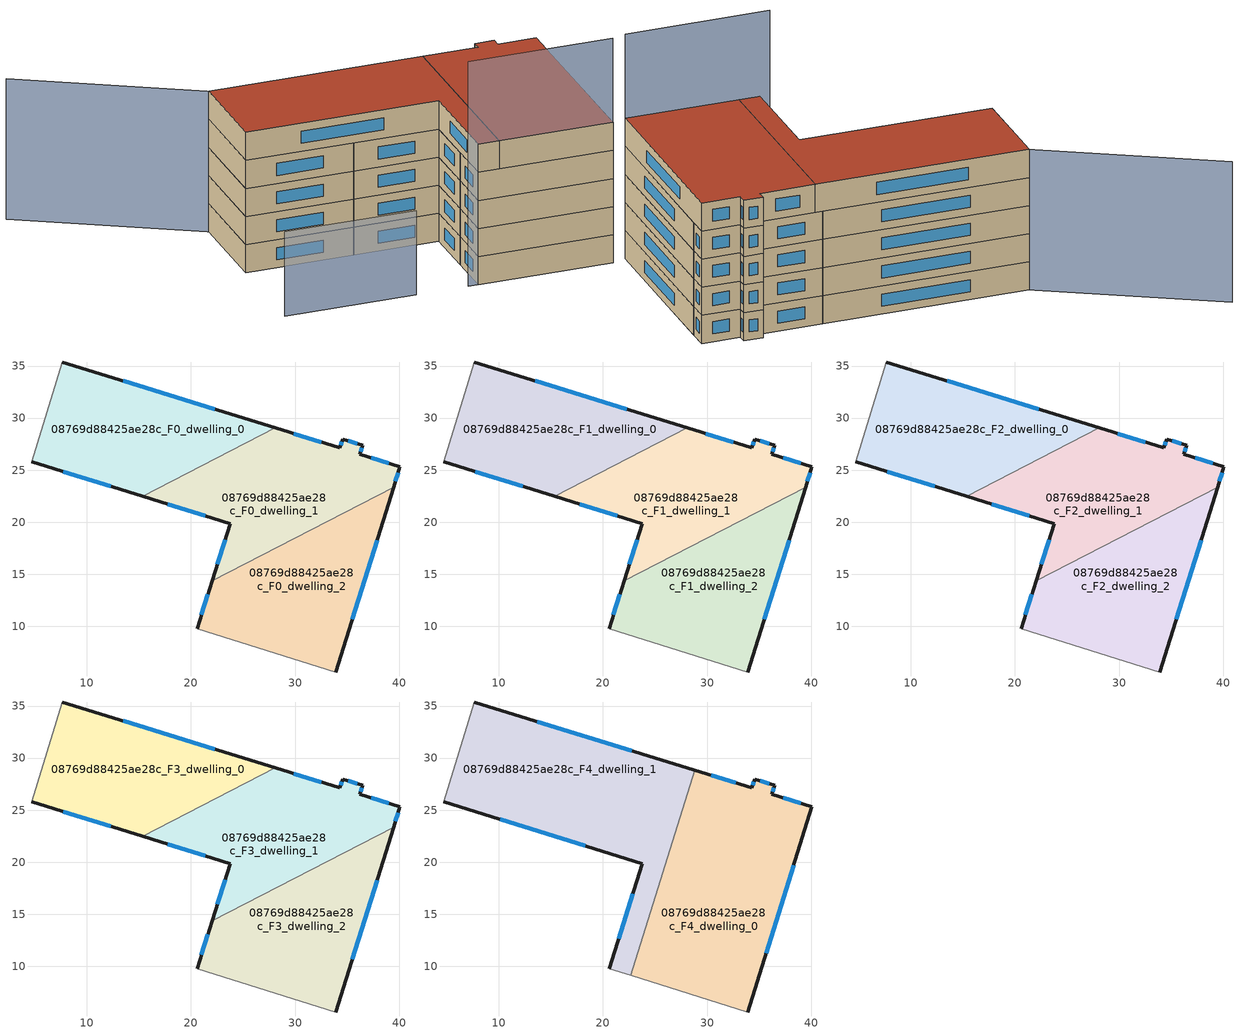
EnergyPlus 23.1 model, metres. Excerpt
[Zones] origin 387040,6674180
08769d88425ae28c_F0_dwelling_0
 floor ground (EU_floor_Construction): 28.11,29.05 15.35,22.49 4.68,25.81 7.64,35.39 z0
 wall outside (EU_wall_Construction): 4.68,25.81 15.35,22.49 / 28.11,29.05 7.64,35.39 z0:3
 wall adiabatic (EU_wall_Construction): 7.64,35.39 4.68,25.81 z0:3
 wall to 08769d88425ae28c_F0_dwelling_1 (EU_wall_Construction): 15.35,22.49 28.11,29.05 z0:3
 window (EU_Window_Construction): 7.73,24.86 12.3,23.44 / 22.26,30.86 13.49,33.58 z0.86:2.14
08769d88425ae28c_F0_dwelling_1
 floor ground (EU_floor_Construction): 40.07,25.32 39.46,23.34 22.04,14.4 23.76,19.87 15.35,22.49 28.11,29.05 34.3,27.13 34.59,27.97 36.49,27.39 36.24,26.52 z0
 wall outside (EU_wall_Construction): 39.46,23.34 40.07,25.32 36.24,26.52 36.49,27.39 34.59,27.97 34.3,27.13 28.11,29.05 / 15.35,22.49 23.76,19.87 22.04,14.4 z0:3
 wall to 08769d88425ae28c_F0_dwelling_2 (EU_wall_Construction): 22.04,14.4 39.46,23.34 z0:3
 window (EU_Window_Construction): 34.51,27.73 34.38,27.37 / 35.95,27.55 35.13,27.81 / 36.31,26.77 36.42,27.14 / 38.98,25.67 37.33,26.18 / 39.63,23.91 39.9,24.76 / 23.27,18.31 22.53,15.96 / 17.75,21.74 21.36,20.62 / 32.54,27.68 29.88,28.5 z0.86:2.14
08769d88425ae28c_F0_dwelling_2
 floor ground (EU_floor_Construction): 39.46,23.34 33.93,5.61 20.59,9.76 22.04,14.4 z0
 wall outside (EU_wall_Construction): 22.04,14.4 20.59,9.76 / 33.93,5.61 39.46,23.34 z0:3
 wall adiabatic (EU_wall_Construction): 20.59,9.76 33.93,5.61 z0:3
 window (EU_Window_Construction): 21.63,13.07 21.01,11.09 / 35.51,10.68 37.88,18.28 z0.86:2.14
08769d88425ae28c_F1_dwelling_0
 floor to 08769d88425ae28c_F0_dwelling_0 (EU_floor_Construction): 28.11,29.05 15.35,22.49 4.68,25.81 7.64,35.39 z3
 wall outside (EU_wall_Construction): 4.68,25.81 15.35,22.49 / 28.11,29.05 7.64,35.39 z3:6
 wall adiabatic (EU_wall_Construction): 7.64,35.39 4.68,25.81 z3:6
 wall to 08769d88425ae28c_F1_dwelling_1 (EU_wall_Construction): 15.35,22.49 28.11,29.05 z3:6
 window (EU_Window_Construction): 7.73,24.86 12.3,23.44 / 22.26,30.86 13.49,33.58 z3.86:5.14
08769d88425ae28c_F1_dwelling_1
 floor to 08769d88425ae28c_F0_dwelling_1 (EU_floor_Construction): 40.07,25.32 39.46,23.34 22.04,14.4 23.76,19.87 15.35,22.49 28.11,29.05 34.3,27.13 34.59,27.97 36.49,27.39 36.24,26.52 z3
 wall outside (EU_wall_Construction): 39.46,23.34 40.07,25.32 36.24,26.52 36.49,27.39 34.59,27.97 34.3,27.13 28.11,29.05 / 15.35,22.49 23.76,19.87 22.04,14.4 z3:6
 wall to 08769d88425ae28c_F1_dwelling_2 (EU_wall_Construction): 22.04,14.4 39.46,23.34 z3:6
 window (EU_Window_Construction): 34.51,27.73 34.38,27.37 / 35.95,27.55 35.13,27.81 / 36.31,26.77 36.42,27.14 / 38.98,25.67 37.33,26.18 / 39.63,23.91 39.9,24.76 / 23.27,18.31 22.53,15.96 / 17.75,21.74 21.36,20.62 / 32.54,27.68 29.88,28.5 z3.86:5.14
08769d88425ae28c_F1_dwelling_2
 floor to 08769d88425ae28c_F0_dwelling_2 (EU_floor_Construction): 39.46,23.34 33.93,5.61 20.59,9.76 22.04,14.4 z3
 wall outside (EU_wall_Construction): 22.04,14.4 20.59,9.76 / 33.93,5.61 39.46,23.34 z3:6
 wall adiabatic (EU_wall_Construction): 20.59,9.76 33.93,5.61 z3:6
 window (EU_Window_Construction): 21.63,13.07 21.01,11.09 / 35.51,10.68 37.88,18.28 z3.86:5.14
08769d88425ae28c_F2_dwelling_0
 floor to 08769d88425ae28c_F1_dwelling_0 (EU_floor_Construction): 28.11,29.05 15.35,22.49 4.68,25.81 7.64,35.39 z6
 wall outside (EU_wall_Construction): 4.68,25.81 15.35,22.49 / 28.11,29.05 7.64,35.39 z6:9
 wall adiabatic (EU_wall_Construction): 7.64,35.39 4.68,25.81 z6:9
 wall to 08769d88425ae28c_F2_dwelling_1 (EU_wall_Construction): 15.35,22.49 28.11,29.05 z6:9
 window (EU_Window_Construction): 7.73,24.86 12.3,23.44 / 22.26,30.86 13.49,33.58 z6.86:8.14
08769d88425ae28c_F2_dwelling_1
 floor to 08769d88425ae28c_F1_dwelling_1 (EU_floor_Construction): 40.07,25.32 39.46,23.34 22.04,14.4 23.76,19.87 15.35,22.49 28.11,29.05 34.3,27.13 34.59,27.97 36.49,27.39 36.24,26.52 z6
 wall outside (EU_wall_Construction): 39.46,23.34 40.07,25.32 36.24,26.52 36.49,27.39 34.59,27.97 34.3,27.13 28.11,29.05 / 15.35,22.49 23.76,19.87 22.04,14.4 z6:9
 wall to 08769d88425ae28c_F2_dwelling_2 (EU_wall_Construction): 22.04,14.4 39.46,23.34 z6:9
 window (EU_Window_Construction): 34.51,27.73 34.38,27.37 / 35.95,27.55 35.13,27.81 / 36.31,26.77 36.42,27.14 / 38.98,25.67 37.33,26.18 / 39.63,23.91 39.9,24.76 / 23.27,18.31 22.53,15.96 / 17.75,21.74 21.36,20.62 / 32.54,27.68 29.88,28.5 z6.86:8.14
08769d88425ae28c_F2_dwelling_2
 floor to 08769d88425ae28c_F1_dwelling_2 (EU_floor_Construction): 39.46,23.34 33.93,5.61 20.59,9.76 22.04,14.4 z6
 wall outside (EU_wall_Construction): 22.04,14.4 20.59,9.76 / 33.93,5.61 39.46,23.34 z6:9
 wall adiabatic (EU_wall_Construction): 20.59,9.76 33.93,5.61 z6:9
 window (EU_Window_Construction): 21.63,13.07 21.01,11.09 / 35.51,10.68 37.88,18.28 z6.86:8.14
08769d88425ae28c_F3_dwelling_0
 floor to 08769d88425ae28c_F2_dwelling_0 (EU_floor_Construction): 28.11,29.05 15.35,22.49 4.68,25.81 7.64,35.39 z9
 wall outside (EU_wall_Construction): 4.68,25.81 15.35,22.49 / 28.11,29.05 7.64,35.39 z9:12
 wall adiabatic (EU_wall_Construction): 7.64,35.39 4.68,25.81 z9:12
 wall to 08769d88425ae28c_F3_dwelling_1 (EU_wall_Construction): 15.35,22.49 28.11,29.05 z9:12
 window (EU_Window_Construction): 7.73,24.86 12.3,23.44 / 22.26,30.86 13.49,33.58 z9.86:11.14
08769d88425ae28c_F3_dwelling_1
 floor to 08769d88425ae28c_F2_dwelling_1 (EU_floor_Construction): 40.07,25.32 39.46,23.34 22.04,14.4 23.76,19.87 15.35,22.49 28.11,29.05 34.3,27.13 34.59,27.97 36.49,27.39 36.24,26.52 z9
 wall outside (EU_wall_Construction): 39.46,23.34 40.07,25.32 36.24,26.52 36.49,27.39 34.59,27.97 34.3,27.13 28.11,29.05 / 15.35,22.49 23.76,19.87 22.04,14.4 z9:12
 wall to 08769d88425ae28c_F3_dwelling_2 (EU_wall_Construction): 22.04,14.4 39.46,23.34 z9:12
 window (EU_Window_Construction): 34.51,27.73 34.38,27.37 / 35.95,27.55 35.13,27.81 / 36.31,26.77 36.42,27.14 / 38.98,25.67 37.33,26.18 / 39.63,23.91 39.9,24.76 / 23.27,18.31 22.53,15.96 / 17.75,21.74 21.36,20.62 / 32.54,27.68 29.88,28.5 z9.86:11.14
08769d88425ae28c_F3_dwelling_2
 floor to 08769d88425ae28c_F2_dwelling_2 (EU_floor_Construction): 39.46,23.34 33.93,5.61 20.59,9.76 22.04,14.4 z9
 wall outside (EU_wall_Construction): 22.04,14.4 20.59,9.76 / 33.93,5.61 39.46,23.34 z9:12
 wall adiabatic (EU_wall_Construction): 20.59,9.76 33.93,5.61 z9:12
 window (EU_Window_Construction): 21.63,13.07 21.01,11.09 / 35.51,10.68 37.88,18.28 z9.86:11.14
08769d88425ae28c_F4_dwelling_0
 floor to 08769d88425ae28c_F3_dwelling_1 (EU_floor_Construction): 40.07,25.32 39.46,23.34 24.75,15.79 28.81,28.83 34.3,27.13 34.59,27.97 36.49,27.39 36.24,26.52 z12
 floor to 08769d88425ae28c_F3_dwelling_2 (EU_floor_Construction): 39.46,23.34 33.93,5.61 22.67,9.12 24.75,15.79 z12
 wall outside (EU_wall_Construction): 33.93,5.61 40.07,25.32 36.24,26.52 36.49,27.39 34.59,27.97 34.3,27.13 28.81,28.83 z12:15
 wall adiabatic (EU_wall_Construction): 22.67,9.12 33.93,5.61 z12:15
 wall to 08769d88425ae28c_F4_dwelling_1 (EU_wall_Construction): 28.81,28.83 22.67,9.12 z12:15
 window (EU_Window_Construction): 36.31,26.77 36.42,27.14 / 38.98,25.67 37.33,26.18 / 35.69,11.24 38.32,19.69 / 32.74,27.62 30.38,28.34 / 34.51,27.73 34.38,27.37 / 35.95,27.55 35.13,27.81 z12.86:14.14
 roof outside (EU_roof_Construction): 33.93,5.61 40.07,25.32 36.24,26.52 36.49,27.39 34.59,27.97 34.3,27.13 28.81,28.83 22.67,9.12 z15
08769d88425ae28c_F4_dwelling_1
 floor to 08769d88425ae28c_F3_dwelling_0 (EU_floor_Construction): 28.11,29.05 15.35,22.49 4.68,25.81 7.64,35.39 z12
 floor to 08769d88425ae28c_F3_dwelling_1 (EU_floor_Construction): 28.81,28.83 24.75,15.79 22.05,14.4 23.76,19.87 15.35,22.49 28.11,29.05 z12
 floor to 08769d88425ae28c_F3_dwelling_2 (EU_floor_Construction): 24.75,15.79 22.67,9.12 20.59,9.76 22.05,14.4 z12
 wall outside (EU_wall_Construction): 28.81,28.83 7.64,35.39 / 4.68,25.81 23.76,19.87 20.59,9.76 z12:15
 wall adiabatic (EU_wall_Construction): 20.59,9.76 22.67,9.12 / 7.64,35.39 4.68,25.81 z12:15
 window (EU_Window_Construction): 22.76,30.7 13.69,33.51 / 22.86,16.98 21.5,12.65 / 10.13,24.11 18.31,21.57 z12.86:14.14
 roof outside (EU_roof_Construction): 22.67,9.12 28.81,28.83 7.64,35.39 4.68,25.81 23.76,19.87 20.59,9.76 z15
shading: 19.61,10.08 33.93,5.61 z0:24; 1.49,15.75 14.49,11.67 z0:9; -5.96,49.75 17.24,25.25 z0:15
[Building]
EU S2 Campaign: North Axis=0; Terrain=City; Solar Distribution=FullExterior
[Site:Location]
Helsinki-Vantaa.AP: Latitude=60.317; Longitude=24.963; Time Zone=2; Elevation=54.6
[SizingPeriod:WeatherFileDays]
AnnualSizingPeriod: Begin Month=1; Begin Day of Month=1; End Month=12; End Day of Month=31; Day of Week for Start Day=Monday; Use Weather File Daylight Saving Period=No; Use Weather File Rain and Snow Indicators=No
[MATERIAL]
EU_InternalMass_Material: Roughness=MediumRough; Thickness=0.1; Conductivity=1; Density=1800; Specific Heat=900; Thermal Absorptance=0.9; Solar Absorptance=0.7; Visible Absorptance=0.7
[MATERIAL:NOMASS] Roughness=MediumRough; Thermal Absorptance=0.9; Solar Absorptance=0.7; Visible Absorptance=0.7
Name | Thermal Resistance
EU_wall_NoMass | 2.6932
EU_roof_NoMass | 3.19818
EU_floor_NoMass | 2.22482
[WINDOWMATERIAL:SIMPLEGLAZINGSYSTEM]
EU_Window_SimpleGlazing: UFactor=2.14966; Solar Heat Gain Coefficient=0.7; Visible Transmittance=0.7
[CONSTRUCTION]
EU_wall_Construction: EU_wall_NoMass
EU_roof_Construction: EU_roof_NoMass
EU_floor_Construction: EU_floor_NoMass
EU_Window_Construction: EU_Window_SimpleGlazing
EU_InternalMass_Construction: EU_InternalMass_Material
[ZONE] Type=1; Multiplier=1; Ceiling Height=autocalculate; Floor Area=autocalculate; Part of Total Floor Area=Yes
Name | Volume
08769d88425ae28c_F0_dwelling_0; 08769d88425ae28c_F1_dwelling_0; 08769d88425ae28c_F2_dwelling_0; 08769d88425ae28c_F3_dwelling_0 | 490.764
08769d88425ae28c_F4_dwelling_0 | 736.141
08769d88425ae28c_F0_dwelling_1; 08769d88425ae28c_F1_dwelling_1; 08769d88425ae28c_F2_dwelling_1; 08769d88425ae28c_F3_dwelling_1 | 490.746
08769d88425ae28c_F4_dwelling_1 | 736.154
08769d88425ae28c_F0_dwelling_2; 08769d88425ae28c_F1_dwelling_2; 08769d88425ae28c_F2_dwelling_2; 08769d88425ae28c_F3_dwelling_2 | 490.8
[INTERNALMASS] Construction=EU_InternalMass_Construction
Name | Zone or ZoneList | Surface Area
08769d88425ae28c_F0_dwelling_0_EU_InternalMass | 08769d88425ae28c_F0_dwelling_0 | 163.588
08769d88425ae28c_F0_dwelling_1_EU_InternalMass | 08769d88425ae28c_F0_dwelling_1 | 163.582
08769d88425ae28c_F0_dwelling_2_EU_InternalMass | 08769d88425ae28c_F0_dwelling_2 | 163.6
08769d88425ae28c_F1_dwelling_0_EU_InternalMass | 08769d88425ae28c_F1_dwelling_0 | 163.588
08769d88425ae28c_F1_dwelling_1_EU_InternalMass | 08769d88425ae28c_F1_dwelling_1 | 163.582
08769d88425ae28c_F1_dwelling_2_EU_InternalMass | 08769d88425ae28c_F1_dwelling_2 | 163.6
08769d88425ae28c_F2_dwelling_0_EU_InternalMass | 08769d88425ae28c_F2_dwelling_0 | 163.588
08769d88425ae28c_F2_dwelling_1_EU_InternalMass | 08769d88425ae28c_F2_dwelling_1 | 163.582
08769d88425ae28c_F2_dwelling_2_EU_InternalMass | 08769d88425ae28c_F2_dwelling_2 | 163.6
08769d88425ae28c_F3_dwelling_0_EU_InternalMass | 08769d88425ae28c_F3_dwelling_0 | 163.588
08769d88425ae28c_F3_dwelling_1_EU_InternalMass | 08769d88425ae28c_F3_dwelling_1 | 163.582
08769d88425ae28c_F3_dwelling_2_EU_InternalMass | 08769d88425ae28c_F3_dwelling_2 | 163.6
08769d88425ae28c_F4_dwelling_0_EU_InternalMass | 08769d88425ae28c_F4_dwelling_0 | 245.38
08769d88425ae28c_F4_dwelling_1_EU_InternalMass | 08769d88425ae28c_F4_dwelling_1 | 245.389
[OTHEREQUIPMENT] Fuel Type=Electricity; Design Level Calculation Method=Watts/Area; Power per Zone Floor Area=1; Fraction Latent=0; Fraction Radiant=0; Fraction Lost=0; Carbon Dioxide Generation Rate=0; EndUse Subcategory=EU_Step8_InternalGains
Name | Zone or ZoneList or Space or SpaceList | Schedule
EU_Step8_InternalGain_08769d88425ae28c_F0_dwelling_0_f000 | 08769d88425ae28c_F0_dwelling_0 | EU_Step8_GainSchedule_08769d88425ae28c_F0_dwelling_0_f000
EU_Step8_InternalGain_08769d88425ae28c_F0_dwelling_1_f000 | 08769d88425ae28c_F0_dwelling_1 | EU_Step8_GainSchedule_08769d88425ae28c_F0_dwelling_1_f000
EU_Step8_InternalGain_08769d88425ae28c_F0_dwelling_2_f000 | 08769d88425ae28c_F0_dwelling_2 | EU_Step8_GainSchedule_08769d88425ae28c_F0_dwelling_2_f000
EU_Step8_InternalGain_08769d88425ae28c_F1_dwelling_0_f000 | 08769d88425ae28c_F1_dwelling_0 | EU_Step8_GainSchedule_08769d88425ae28c_F1_dwelling_0_f000
EU_Step8_InternalGain_08769d88425ae28c_F1_dwelling_1_f000 | 08769d88425ae28c_F1_dwelling_1 | EU_Step8_GainSchedule_08769d88425ae28c_F1_dwelling_1_f000
EU_Step8_InternalGain_08769d88425ae28c_F1_dwelling_2_f000 | 08769d88425ae28c_F1_dwelling_2 | EU_Step8_GainSchedule_08769d88425ae28c_F1_dwelling_2_f000
EU_Step8_InternalGain_08769d88425ae28c_F2_dwelling_0_f000 | 08769d88425ae28c_F2_dwelling_0 | EU_Step8_GainSchedule_08769d88425ae28c_F2_dwelling_0_f000
EU_Step8_InternalGain_08769d88425ae28c_F2_dwelling_1_f000 | 08769d88425ae28c_F2_dwelling_1 | EU_Step8_GainSchedule_08769d88425ae28c_F2_dwelling_1_f000
EU_Step8_InternalGain_08769d88425ae28c_F2_dwelling_2_f000 | 08769d88425ae28c_F2_dwelling_2 | EU_Step8_GainSchedule_08769d88425ae28c_F2_dwelling_2_f000
EU_Step8_InternalGain_08769d88425ae28c_F3_dwelling_0_f000 | 08769d88425ae28c_F3_dwelling_0 | EU_Step8_GainSchedule_08769d88425ae28c_F3_dwelling_0_f000
EU_Step8_InternalGain_08769d88425ae28c_F3_dwelling_1_f000 | 08769d88425ae28c_F3_dwelling_1 | EU_Step8_GainSchedule_08769d88425ae28c_F3_dwelling_1_f000
EU_Step8_InternalGain_08769d88425ae28c_F3_dwelling_2_f000 | 08769d88425ae28c_F3_dwelling_2 | EU_Step8_GainSchedule_08769d88425ae28c_F3_dwelling_2_f000
EU_Step8_InternalGain_08769d88425ae28c_F4_dwelling_0_f000 | 08769d88425ae28c_F4_dwelling_0 | EU_Step8_GainSchedule_08769d88425ae28c_F4_dwelling_0_f000
EU_Step8_InternalGain_08769d88425ae28c_F4_dwelling_1_f000 | 08769d88425ae28c_F4_dwelling_1 | EU_Step8_GainSchedule_08769d88425ae28c_F4_dwelling_1_f000
[ZONEVENTILATION:DESIGNFLOWRATE] Schedule=EU_AlwaysOn; Design Flow Rate Calculation Method=AirChanges/Hour; Air Changes per Hour=0.586271; Ventilation Type=Natural; Fan Pressure Rise=0; Fan Total Efficiency=1; Constant Term Coefficient=1; Temperature Term Coefficient=0; Velocity Term Coefficient=0; Velocity Squared Term Coefficient=0; Minimum Indoor Temperature=-100; Maximum Indoor Temperature=100; Delta Temperature=-100; Minimum Outdoor Temperature=-100; Maximum Outdoor Temperature=100; Maximum Wind Speed=40
Name | Zone or ZoneList or Space or SpaceList
EU_ConstantAir_08769d88425ae28c_F0_dwelling_0 | 08769d88425ae28c_F0_dwelling_0
EU_ConstantAir_08769d88425ae28c_F0_dwelling_1 | 08769d88425ae28c_F0_dwelling_1
EU_ConstantAir_08769d88425ae28c_F0_dwelling_2 | 08769d88425ae28c_F0_dwelling_2
EU_ConstantAir_08769d88425ae28c_F1_dwelling_0 | 08769d88425ae28c_F1_dwelling_0
EU_ConstantAir_08769d88425ae28c_F1_dwelling_1 | 08769d88425ae28c_F1_dwelling_1
EU_ConstantAir_08769d88425ae28c_F1_dwelling_2 | 08769d88425ae28c_F1_dwelling_2
EU_ConstantAir_08769d88425ae28c_F2_dwelling_0 | 08769d88425ae28c_F2_dwelling_0
EU_ConstantAir_08769d88425ae28c_F2_dwelling_1 | 08769d88425ae28c_F2_dwelling_1
EU_ConstantAir_08769d88425ae28c_F2_dwelling_2 | 08769d88425ae28c_F2_dwelling_2
EU_ConstantAir_08769d88425ae28c_F3_dwelling_0 | 08769d88425ae28c_F3_dwelling_0
EU_ConstantAir_08769d88425ae28c_F3_dwelling_1 | 08769d88425ae28c_F3_dwelling_1
EU_ConstantAir_08769d88425ae28c_F3_dwelling_2 | 08769d88425ae28c_F3_dwelling_2
EU_ConstantAir_08769d88425ae28c_F4_dwelling_0 | 08769d88425ae28c_F4_dwelling_0
EU_ConstantAir_08769d88425ae28c_F4_dwelling_1 | 08769d88425ae28c_F4_dwelling_1
[HVACTEMPLATE:THERMOSTAT] Constant Heating Setpoint=20; Constant Cooling Setpoint=50
EU_HeatOnly_08769d88425ae28c_F0_dwelling_0; EU_HeatOnly_08769d88425ae28c_F0_dwelling_1; EU_HeatOnly_08769d88425ae28c_F0_dwelling_2; EU_HeatOnly_08769d88425ae28c_F1_dwelling_0; EU_HeatOnly_08769d88425ae28c_F1_dwelling_1; EU_HeatOnly_08769d88425ae28c_F1_dwelling_2; EU_HeatOnly_08769d88425ae28c_F2_dwelling_0; EU_HeatOnly_08769d88425ae28c_F2_dwelling_1; EU_HeatOnly_08769d88425ae28c_F2_dwelling_2; EU_HeatOnly_08769d88425ae28c_F3_dwelling_0; EU_HeatOnly_08769d88425ae28c_F3_dwelling_1; EU_HeatOnly_08769d88425ae28c_F3_dwelling_2; EU_HeatOnly_08769d88425ae28c_F4_dwelling_0; EU_HeatOnly_08769d88425ae28c_F4_dwelling_1
[HVACTEMPLATE:ZONE:IDEALLOADSAIRSYSTEM] System Availability Schedule=EU_AlwaysOn; Maximum Heating Supply Air Temperature=50; Minimum Cooling Supply Air Temperature=13; Maximum Heating Supply Air Humidity Ratio=0.0156; Minimum Cooling Supply Air Humidity Ratio=0.0077; Heating Limit=NoLimit; Cooling Limit=NoLimit; Heating Availability Schedule=EU_AlwaysOn; Cooling Availability Schedule=EU_CoolingOff; Dehumidification Control Type=ConstantSensibleHeatRatio; Cooling Sensible Heat Ratio=0.7; Dehumidification Setpoint=60; Humidification Control Type=None; Humidification Setpoint=30; Outdoor Air Method=None; Outdoor Air Flow Rate per Person=0.00944; Outdoor Air Flow Rate per Zone Floor Area=0; Outdoor Air Flow Rate per Zone=0; Demand Controlled Ventilation Type=None; Outdoor Air Economizer Type=NoEconomizer; Heat Recovery Type=None; Sensible Heat Recovery Effectiveness=0.7; Latent Heat Recovery Effectiveness=0.65
Name | Template Thermostat
08769d88425ae28c_F0_dwelling_0 | EU_HeatOnly_08769d88425ae28c_F0_dwelling_0
08769d88425ae28c_F0_dwelling_1 | EU_HeatOnly_08769d88425ae28c_F0_dwelling_1
08769d88425ae28c_F0_dwelling_2 | EU_HeatOnly_08769d88425ae28c_F0_dwelling_2
08769d88425ae28c_F1_dwelling_0 | EU_HeatOnly_08769d88425ae28c_F1_dwelling_0
08769d88425ae28c_F1_dwelling_1 | EU_HeatOnly_08769d88425ae28c_F1_dwelling_1
08769d88425ae28c_F1_dwelling_2 | EU_HeatOnly_08769d88425ae28c_F1_dwelling_2
08769d88425ae28c_F2_dwelling_0 | EU_HeatOnly_08769d88425ae28c_F2_dwelling_0
08769d88425ae28c_F2_dwelling_1 | EU_HeatOnly_08769d88425ae28c_F2_dwelling_1
08769d88425ae28c_F2_dwelling_2 | EU_HeatOnly_08769d88425ae28c_F2_dwelling_2
08769d88425ae28c_F3_dwelling_0 | EU_HeatOnly_08769d88425ae28c_F3_dwelling_0
08769d88425ae28c_F3_dwelling_1 | EU_HeatOnly_08769d88425ae28c_F3_dwelling_1
08769d88425ae28c_F3_dwelling_2 | EU_HeatOnly_08769d88425ae28c_F3_dwelling_2
08769d88425ae28c_F4_dwelling_0 | EU_HeatOnly_08769d88425ae28c_F4_dwelling_0
08769d88425ae28c_F4_dwelling_1 | EU_HeatOnly_08769d88425ae28c_F4_dwelling_1
[SIZING:ZONE] Zone Cooling Design Supply Air Temperature Input Method=SupplyAirTemperature; Zone Cooling Design Supply Air Temperature=13; Zone Heating Design Supply Air Temperature Input Method=SupplyAirTemperature; Zone Heating Design Supply Air Temperature=50; Zone Cooling Design Supply Air Humidity Ratio=0.008; Zone Heating Design Supply Air Humidity Ratio=0.008; Cooling Design Air Flow Method=DesignDay; Cooling Design Air Flow Rate=0; Cooling Minimum Air Flow per Zone Floor Area=0.000762; Cooling Minimum Air Flow=0; Cooling Minimum Air Flow Fraction=0.2; Heating Design Air Flow Method=DesignDay; Heating Design Air Flow Rate=0; Heating Maximum Air Flow per Zone Floor Area=0.002032; Heating Maximum Air Flow=0.141576; Heating Maximum Air Flow Fraction=0.3; Account for Dedicated Outdoor Air System=No; Dedicated Outdoor Air System Control Strategy=NeutralSupplyAir; Dedicated Outdoor Air Low Setpoint Temperature for Design=autosize; Dedicated Outdoor Air High Setpoint Temperature for Design=autosize; Zone Load Sizing Method=Sensible Load Only No Latent Load; Zone Latent Cooling Design Supply Air Humidity Ratio Input Method=HumidityRatioDifference; Zone Cooling Design Supply Air Humidity Ratio Difference=0.005; Zone Latent Heating Design Supply Air Humidity Ratio Input Method=HumidityRatioDifference; Zone Humidification Design Supply Air Humidity Ratio Difference=0.005
08769d88425ae28c_F0_dwelling_0; 08769d88425ae28c_F0_dwelling_1; 08769d88425ae28c_F0_dwelling_2; 08769d88425ae28c_F1_dwelling_0; 08769d88425ae28c_F1_dwelling_1; 08769d88425ae28c_F1_dwelling_2; 08769d88425ae28c_F2_dwelling_0; 08769d88425ae28c_F2_dwelling_1; 08769d88425ae28c_F2_dwelling_2; 08769d88425ae28c_F3_dwelling_0; 08769d88425ae28c_F3_dwelling_1; 08769d88425ae28c_F3_dwelling_2; 08769d88425ae28c_F4_dwelling_0; 08769d88425ae28c_F4_dwelling_1
[SCHEDULE:CONSTANT]
Name | Hourly Value
EU_AlwaysOn | 1
EU_CoolingOff | 0
[SCHEDULE:FILE] Column Number=1; Rows to Skip at Top=0; Number of Hours of Data=8760; Column Separator=Comma; Interpolate to Timestep=No; Minutes per Item=60; Adjust Schedule for Daylight Savings=Yes
Name | File
EU_Step8_GainSchedule_08769d88425ae28c_F0_dwelling_0_f000 | ../../schedules/08769d88425ae28c/08769d88425ae28c_F0_dwelling_0_f000_gain.csv
EU_Step8_GainSchedule_08769d88425ae28c_F0_dwelling_1_f000 | ../../schedules/08769d88425ae28c/08769d88425ae28c_F0_dwelling_1_f000_gain.csv
EU_Step8_GainSchedule_08769d88425ae28c_F0_dwelling_2_f000 | ../../schedules/08769d88425ae28c/08769d88425ae28c_F0_dwelling_2_f000_gain.csv
EU_Step8_GainSchedule_08769d88425ae28c_F1_dwelling_0_f000 | ../../schedules/08769d88425ae28c/08769d88425ae28c_F1_dwelling_0_f000_gain.csv
EU_Step8_GainSchedule_08769d88425ae28c_F1_dwelling_1_f000 | ../../schedules/08769d88425ae28c/08769d88425ae28c_F1_dwelling_1_f000_gain.csv
EU_Step8_GainSchedule_08769d88425ae28c_F1_dwelling_2_f000 | ../../schedules/08769d88425ae28c/08769d88425ae28c_F1_dwelling_2_f000_gain.csv
EU_Step8_GainSchedule_08769d88425ae28c_F2_dwelling_0_f000 | ../../schedules/08769d88425ae28c/08769d88425ae28c_F2_dwelling_0_f000_gain.csv
EU_Step8_GainSchedule_08769d88425ae28c_F2_dwelling_1_f000 | ../../schedules/08769d88425ae28c/08769d88425ae28c_F2_dwelling_1_f000_gain.csv
EU_Step8_GainSchedule_08769d88425ae28c_F2_dwelling_2_f000 | ../../schedules/08769d88425ae28c/08769d88425ae28c_F2_dwelling_2_f000_gain.csv
EU_Step8_GainSchedule_08769d88425ae28c_F3_dwelling_0_f000 | ../../schedules/08769d88425ae28c/08769d88425ae28c_F3_dwelling_0_f000_gain.csv
EU_Step8_GainSchedule_08769d88425ae28c_F3_dwelling_1_f000 | ../../schedules/08769d88425ae28c/08769d88425ae28c_F3_dwelling_1_f000_gain.csv
EU_Step8_GainSchedule_08769d88425ae28c_F3_dwelling_2_f000 | ../../schedules/08769d88425ae28c/08769d88425ae28c_F3_dwelling_2_f000_gain.csv
EU_Step8_GainSchedule_08769d88425ae28c_F4_dwelling_0_f000 | ../../schedules/08769d88425ae28c/08769d88425ae28c_F4_dwelling_0_f000_gain.csv
EU_Step8_GainSchedule_08769d88425ae28c_F4_dwelling_1_f000 | ../../schedules/08769d88425ae28c/08769d88425ae28c_F4_dwelling_1_f000_gain.csv
